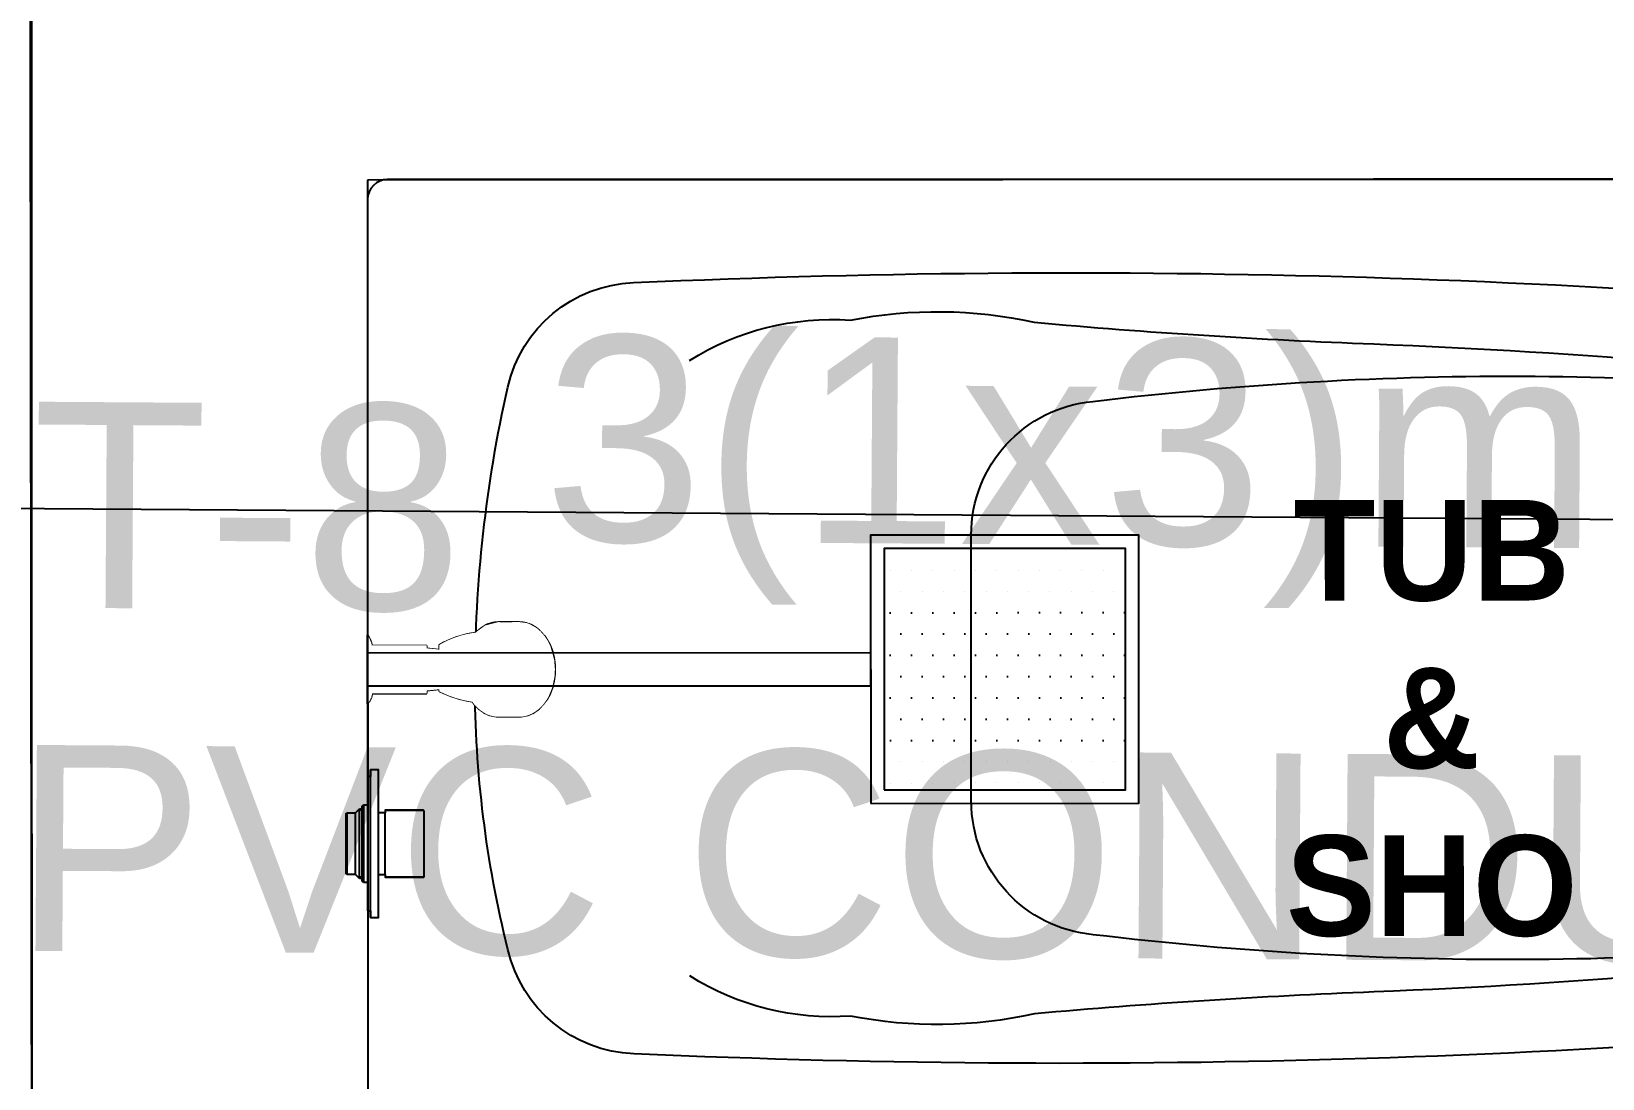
# Model space of a CAD drawing. Extents: x -678889171 to 586587, y -792238163 to 335485.
# Drawn here: x 83210 to 84381, y 33587 to 34368 of the extents above; entities that cross this region are included whole.
import ezdxf
from ezdxf import colors
from ezdxf.entities.mleader import LeaderData, LeaderLine
from ezdxf.enums import TextEntityAlignment as Align
from ezdxf.math import Vec2, Vec3

# ---------------------------------------------------------------- set-up
doc = ezdxf.new("R2010")
doc.units = 0
doc.header["$MEASUREMENT"] = 0
doc.set_wipeout_variables(frame=1)
for name, color, linetype in [('E-TEXT', 3, 'Continuous'), ('XR-A-9TH-FLOOR$0$A-ANNO-SYMB', 252, 'Continuous'), ('XR-A-9TH-FLOOR$0$A-WALL', 252, 'Continuous'), ('XR-A-ST Cat Walk$0$A-FLOR-STRS', 252, 'Continuous'), ('XR-Typ24$0$XR-A-2ND-FLOOR$0$XR-A-TYP-2-3-4-5-6-7-8-9-10$0$A-ANNO-NOTE', 252, 'Continuous'), ('XR-Typ24$0$XR-A-2ND-FLOOR$0$XR-A-TYP-2-3-4-5-6-7-8-9-10$0$A-FURN-SANT', 252, 'Continuous'), ('XR-Typ24$0$XR-A-2ND-FLOOR$0$XR-A-TYP-2-3-4-5-6-7-8-9-10$0$A-WALL', 252, 'Continuous'), ('XR-Typ24$0$XR-A-2ND-FLOOR$0$XR-A-TYP-2-3-4-5-6-7-8-9-10$0$XR-A-TYP$0$TYPICAL TYPES$0$I-WC', 252, 'Continuous'), ('XR-Typ24$0$XR-A-2ND-FLOOR$0$XR-A-TYP-2-3-4-5-6-7-8-9-10$0$XR-A-TYP$0$TYPICAL TYPES$0$XREF_3BR$0$I-WC', 252, 'Continuous'), ('XR-Typ24$0$XR-A-2ND-FLOOR$0$XR-A-TYP-2-3-4-5-6-7-8-9-10$0$XR-A-TYP$0$TYPICAL TYPES$0$XREF_3BR$0$WC-SERIAL', 252, 'Continuous')]:
    doc.layers.add(name, color=color, linetype=linetype)
doc.styles.get("Standard").update_dxf_attribs({"font": 'arial.ttf'})
doc.styles.add('XR-Typ24$0$XR-A-2ND-FLOOR$0$XR-A-TYP-2-3-4-5-6-7-8-9-10$0$XR-A-TYP$0$TYPICAL TYPES$0$XREF_1BR$0$KZT', font='')
doc.styles.add('XR-Typ24$0$XR-A-2ND-FLOOR$0$XR-A-TYP-2-3-4-5-6-7-8-9-10$0$XR-A-TYP$0$TYPICAL TYPES$0$XREF_3BR$0$Standard', font='arial.ttf')
doc.styles.get('XR-Typ24$0$XR-A-2ND-FLOOR$0$XR-A-TYP-2-3-4-5-6-7-8-9-10$0$XR-A-TYP$0$TYPICAL TYPES$0$XREF_1BR$0$KZT').set_extended_font_data('AvantGarde LT Medium', bold=True)

# ---------------------------------------------------------------- blocks, each defined once
blk = doc.blocks.new('XR-A-ST Cat Walk')
at = {"layer": 'XR-A-ST Cat Walk$0$A-FLOR-STRS'}
blk.add_lwpolyline([(83405.04051414115, 21690.35960370693), (85408.39323011063, 21689.80160112389), (85411.43076893217, 19119.92413560885), (83269.42771125086, 17090.83756769007), (81833.20874291258, 18631.54482883531), (81394.49543487377, 18222.23968971483), (83242.95775164271, 16239.29741128608), (85650.5864333371, 18520.00704941813), (86012.14029216755, 18519.99412978215), (86007.68465965881, 22289.63470113861), (83404.55259050321, 22290.35976288485), (83405.04051414115, 21690.35960370693)], dxfattribs=at)
blk = doc.blocks.new('XR-Typ24$0$XR-A-2ND-FLOOR$0$XR-A-TYP-2-3-4-5-6-7-8-9-10$0$XR-A-TYP$0$TYPICAL TYPES$0$MILANO-P')
at = {"layer": 'XR-Typ24$0$XR-A-2ND-FLOOR$0$XR-A-TYP-2-3-4-5-6-7-8-9-10$0$A-FURN-SANT'}
for points in [[(-1.499896366632072, 0.338961293454215, -0.414213562373095), (-1.484896366632071, 0.353961293454315), (-0.01500051226332744, 0.3539619254201547, -0.414213562373095), (-5.122633410792332e-07, 0.3389619254201541), (-1.4210854715202e-14, 3.552713678800501e-15), (-1.4210854715202e-14, -0.3599999999999, -0.414213562373095), (-0.01499999999998636, -0.3749999999999005), (-1.484895854368744, -0.3750006319659462, -0.414213562373095), (-1.499895854368745, -0.3600006319658426), (-1.499895854368731, -6.31965946240598e-07)], [(-1.419895854368804, -6.31965946240598e-07, 0.05554738408239406), (-1.395363383361513, -0.2201439940752934, 0.3399602952490631), (-1.301618037088005, -0.2980573782808769, 0.03911142835544864), (-0.1750219098044852, -0.260385151360282, 0.3359260527164402), (-0.08609722878654225, -0.1787046076590286, 0.04494765941709192), (-0.06999999999995055, 3.552713678800501e-15, 0.05088692500642941), (-0.08609774104986911, 0.1576665330792828, 0.3359260527164403), (-0.175022422067812, 0.2393470767805432, 0.03911142982106241), (-1.301618549351346, 0.2770180397692457, 0.3399602952490632), (-1.395363895624854, 0.1991046555636622, 0.06133307423688695)]]:
    blk.add_lwpolyline(points, format="xyb", close=True, dxfattribs=at)
for points in [[(-0.2000005122632729, 0.0736424527281585), (-0.1999999999999318, 3.552713678800501e-15), (-0.2000005122632729, 0.0736424527281585), (-0.2000005122632871, 0.09252400407063277, 0.3762079503962065), (-0.2868904375358596, 0.1916609091093449, 0.02323539835708889), (-0.7496701478448102, 0.2311000215602803, -0.01268677154132642), (-1.002846547520477, 0.2473067951496297, 0.103858096540129), (-1.139896366632144, 0.2489612934543466, 0.1585008142566286), (-1.259896366632148, 0.2189612934543455)], [(-0.2000005122632871, 0.08356800527853991, 0.414213562373095), (-0.3000005122632956, 0.1835680052786195, 0.06379300604352353), (-0.959110517658857, 0.1883127569316194, 0.3874386920618246), (-1.049896366632126, 0.08873816468613072), (-1.049895854368799, -6.31965946240598e-07), (-1.049895854368799, -0.1097775031977584, 0.3874386920618246), (-0.9591100053955302, -0.2093520954432542, 0.06379300516282002), (-0.2999999999999545, -0.2046060798583582, 0.414213562373095), (-0.1999999999999602, -0.1046060798582857)], [(-1.259895854368793, -0.2400006319659731, 0.1585008142566286), (-1.139895854368817, -0.2700006319659778, 0.1038580849743234), (-1.002846035257136, -0.268344869729372, -0.01268677154132631), (-0.7496696355814834, -0.252138096140019, 0.02323539835708889), (-0.2868899252725328, -0.2126989836890836, 0.3762079503962065), (-0.1999999999999602, -0.1135620786503715), (-0.1999999999999318, -0.09468052730789722), (-0.1999999999999318, 3.552713678800501e-15), (-0.1999999999999318, -0.09468052730789722)]]:
    blk.add_lwpolyline(points, format="xyb", dxfattribs=at)
blk.add_point((-1.484895854368744, -0.3750006319659462), dxfattribs=at)
blk = doc.blocks.new('XR-Typ24$0$XR-A-2ND-FLOOR$0$XR-A-TYP-2-3-4-5-6-7-8-9-10$0$XR-A-TYP$0$TYPICAL TYPES$0$XREF_3BR$0$Ct370p')
at = {"layer": 'XR-Typ24$0$XR-A-2ND-FLOOR$0$XR-A-TYP-2-3-4-5-6-7-8-9-10$0$A-FURN-SANT'}
for p, q in [((-0.01787886788537207, 5.068153140541654e-05), (-0.01787886788537207, -0.003149409473650167)), ((0.01787886788537918, -0.003416459202014721), (0.01787886788537918, 1.4210854715202e-14)), ((-0.01787886788537207, -0.003149409473650167), (-0.01787886788537207, -0.04401936840407927)), ((0.01787886788537918, -0.003416459202014721), (0.01787886788537563, -0.04401936840407927)), ((-0.01253571428572897, -0.01794291607073717), (-0.01253571428572542, -0.04401936840406506)), ((0.01253571428572897, -0.01794291607075138), (0.01253571428572897, -0.04401936840407927)), ((-0.01572925277675452, -0.04401936840407927), (-0.01787886788537207, -0.04401936840407927)), ((-0.01253571428572542, -0.04401936840406506), (-0.01572925277675452, -0.04401936840407927)), ((-0.01253571428572542, -0.04401936840406506), (-0.01253571428572542, -0.0448919120496214)), ((-0.01253571428572542, -0.0448919120496214), (-0.01253571428572187, -0.0725813780138509)), ((0.01572925277675097, -0.04401936840407927), (0.01253571428572897, -0.04401936840407927)), ((0.01253571428572897, -0.04401936840407927), (0.01253571428572897, -0.0448919120496214)), ((0.01253571428572897, -0.0448919120496214), (0.01253571428572897, -0.07258137801383668)), ((0.01787886788537563, -0.04401936840407927), (0.01572925277675097, -0.04401936840407927)), ((-0.01253571428572187, -0.0725813780138509), (-0.01253571428572542, -0.07552144434121999)), ((0.01253571428572897, -0.07258137801383668), (0.01253571428572897, -0.07552144434121999)), ((-0.03530892857138213, -0.1131075047645851), (-0.03530892857138568, -0.09737965598515075)), ((0.03530892857138213, -0.1131075047645851), (0.03530892857138568, -0.09737965598515075)), ((-0.02500000000003766, -0.1197072267789281), (-0.02500000000003055, -0.1202908552428426))]:
    blk.add_line(p, q, dxfattribs=at)
for points in [[(-0.02558276480832333, 0, 0.07768893097304896), (-0.01787886788537207, -0.003149409473650167)], [(0.01787886788537918, -0.003416459202014721, 0.1146559638912077), (0.02558276480832689, 0, -2.040379481594676)], [(-0.01572925277675452, -0.04401936840407927, 0.01175441006582145), (-0.01479185217818468, -0.05346630955462217, 0.8715293411082307)], [(0.01572925277675097, -0.04401936840407927, -0.01175441006582145), (0.01479185217818113, -0.05346630955462217, -0.8715293411082307)], [(-0.0146250164833468, -0.05346630955462217), (-0.01828021807606461, -0.05346630955462217, 0.1094724859775199), (-0.02744182638629056, -0.08072540138513773, 0.08638782816952728)], [(-0.01989606771524421, -0.07544726087878928, 0.02660990824048174), (-0.02022660230850448, -0.05692614523356099, 42.43089830861947)], [(-0.01253571428572542, -0.05346630955462217), (-0.0146250164833468, -0.05346630955462217, 0.1618948752590729)], [(0.01479185217818113, -0.05346630955462217), (0.01253571428573252, -0.05346630955462217, 0.1618948752590729)], [(0.01637651817527086, -0.05346630955462217), (0.01479185217818113, -0.05346630955462217, 0.1618948752590729)], [(0.02414479263872593, -0.07803803796699071, 0.07994677568552638), (0.01637651817527086, -0.05346630955462217, -0.2371822571315181)], [(0.01693986077971843, -0.0740756660677988, -0.01704061555800538), (0.01678265095101494, -0.05509211075103337, -135.1754357065881)], [(-0.01253571428572542, -0.05897033866698109, 0.1789384641164113), (-0.02004013117829118, -0.06985982463140772, -7.981731971230445)], [(0.01691803074659504, -0.06985982463140772, 0.1229984033059245), (0.01253571428572897, -0.06172317449055242, -7.981731971230445)], [(-0.02744182638629056, -0.08072540138513773, 0.01178267698383225), (-0.02839453364058997, -0.08167026263265598, 0.06553096877080353), (-0.03280341146737342, -0.08765289908176044, 0.1267266876470203), (-0.03530892857138568, -0.09737965598515075, 0.1267266876470189)], [(-0.01253571428572187, -0.0725813780138509, 0.007695850881152427), (-0.01392019267694877, -0.0729886035620666, 0.08582688903698608), (-0.02496718282925769, -0.07863759292598616, 0.02845035186401349), (-0.02744182638629056, -0.08072540138513773, 0.1267266876470203)], [(0.02414479263872593, -0.07803803796699071, 0.07879074585196283), (0.01392019267694877, -0.07298860356205239, 0.007695850881154122), (0.01253571428572897, -0.07258137801383668, 0.0755080478063295)], [(0.03530892857138568, -0.09737965598515075, 0.1267266876470196), (0.03280341146737342, -0.08765289908176044, 0.07566636179296912), (0.02758178325924732, -0.08085871515328336, 0.03014889810885108), (0.02496718282925769, -0.07863759292597194, 0.006988881818005764), (0.02414479263872593, -0.07803803796699071, 0.007695850881154122)], [(-0.03530892857138568, -0.09737965598515075, 0.1267266876470189), (-0.03280341146737697, -0.1071064128885553, 0.1060572036859059), (-0.02496718282925414, -0.1161217190443296, 0.08582688903697783), (-0.01392019267694877, -0.1217707084082491, 0.07550804780632711), (0, -0.1238849357502829, 0.07550804780627629), (0.01392019267694877, -0.1217707084082349, 0.08582688903695451), (0.02496718282926125, -0.1161217190443153, 0.1060572036858709), (0.03280341146737342, -0.1071064128885411, 0.1267266876470189), (0.03530892857138568, -0.09737965598515075, 0.1267266876470196)], [(0.03525518894527124, -0.0988496891488495, 0.01827226931952903), (0.03530892857138568, -0.09737965598515075, 0.1267266876470196)], [(-0.03530892857138213, -0.1078148961091898, 0.1267266876470189), (-0.03280341146737342, -0.1175416530125801, 0.1060572036859059), (-0.02496718282925769, -0.1265569591683686, 0.08582688903697783), (-0.01392019267694877, -0.132205948532274, 0.07550804780632711), (0, -0.134320175874322, 0.07550804780627629), (0.01392019267694877, -0.1322059485322882, 0.08582688903695451), (0.02496718282925769, -0.1265569591683686, 0.1060572036858709), (0.03280341146737342, -0.1175416530125943, 0.1267266876470182), (0.03530892857138568, -0.107814896109204, 0.1267266876470196)], [(-0.03530892857138213, -0.1131075047645851, 0.1267266876470189), (-0.03280341146737342, -0.1228342616679754, 0.1060572036859059), (-0.02496718282925769, -0.1318495678237497, 0.07797044952644439), (-0.0150000000000432, -0.1371442304635053, 0.00780421401378509), (-0.01392019267694877, -0.1374985571876834, 0.07550804780632711), (0, -0.1396127845297315, 0.07550804780627629), (0.01392019267694877, -0.1374985571876834, 0.007804214013386815), (0.01499999999998636, -0.1371442304635337, 0.07797044952682124), (0.02496718282925769, -0.1318495678237639, 0.1060572036858709), (0.03280341146737342, -0.1228342616679754, 0.1267266876470182), (0.03530892857138213, -0.1131075047645851, 0.1267266876470196)]]:
    blk.add_lwpolyline(points, format="xyb", dxfattribs=at)
blk.add_lwpolyline([(0.02558276480832689, 0), (-0.02558276480832333, 0)], dxfattribs=at)
for centre, start, end in [((0, -0.02824655702448808), 39.41825116137183, 140.5817488386282), ((0, -0.06521780338748329), 219.4182511613718, 320.5817488386281)]:
    blk.add_arc(centre, 0.016226803430033, start, end, dxfattribs=at)
blk.add_point((0, 1.4210854715202e-14), dxfattribs=at)
blk.add_point((0, 1.4210854715202e-14), dxfattribs=at)
at = {"layer": 'XR-Typ24$0$XR-A-2ND-FLOOR$0$XR-A-TYP-2-3-4-5-6-7-8-9-10$0$XR-A-TYP$0$TYPICAL TYPES$0$XREF_3BR$0$WC-SERIAL', "style": 'XR-Typ24$0$XR-A-2ND-FLOOR$0$XR-A-TYP-2-3-4-5-6-7-8-9-10$0$XR-A-TYP$0$TYPICAL TYPES$0$XREF_3BR$0$Standard', "flags": 3}
blk.add_attdef('SERIAL', text='', height=0.02360326905531002, dxfattribs=at).set_placement((58.65890699284376, 23.61061079107231), align=Align.TOP_CENTER)
blk.add_wipeout([(-0.028394533640589976, -0.08167026263265426), (-0.03280341146736238, -0.08765289908173869), (-0.03530892857138213, -0.09737965598514203), (-0.035136792619402175, -0.10000674821826443), (-0.03530892857138213, -0.11310750476459118), (-0.034672489861335, -0.11812964115799728), (-0.03399376051053123, -0.12026481073412412), (-0.03169535574110673, -0.12467462868254169), (-0.030490269089041268, -0.12637591477743237), (-0.028346489952548536, -0.12886672461713206), (-0.024967182829266535, -0.13184956782375018), (-0.021371133534733126, -0.13422966254843735), (-0.017323552462297165, -0.13625137125987538), (-0.007039916928082535, -0.139081214145759), (6.383787396815556e-16, -0.1396127845297173), (0.0056207738788511125, -0.1392746278845839), (0.013920192676947746, -0.13749855718767845), (0.02019000502768021, -0.13488547200650333), (0.0223342851002132, -0.13365121796995438), (0.025672044717887386, -0.13130298177380514), (0.02748837580757077, -0.12971762033347017), (0.029363366228942527, -0.12775745899426783), (0.03177518316015836, -0.12455201528390519), (0.03280341146736393, -0.12283426166799433), (0.033889404091870884, -0.12053338333725072), (0.03467248986133685, -0.11812964115799837), (0.03505092580157825, -0.11632032304389277), (0.03522675744368441, -0.11492463414782436), (0.035255188945271215, -0.09884968914883356), (0.035168789236473826, -0.09500832171971414), (0.034331673818416834, -0.0911832686471072), (0.03357468858506896, -0.08920509166864057), (0.03280341146738192, -0.08765289908177418), (0.030449642952920394, -0.08405825631294794), (0.028559559154060117, -0.08184327687054008), (0.026307965238111658, -0.07970874037864903), (0.024144792638722774, -0.07803803796698203), (0.023240962983347754, -0.07301715831169195), (0.022123742917416797, -0.06842594185725928), (0.021242870636790954, -0.06544164951280468), (0.020192534355596647, -0.06233881264187993), (0.019106081770375847, -0.059498559440662624), (0.0163765181752704, -0.05346630955462045), (0.014791852178181998, -0.05346630955462067), (0.01572925277675069, -0.04401936840407403), (0.017878867885375602, -0.04401936840407403), (0.017878867885375602, -0.003416459202013805), (0.02012115820702677, -0.0028407759444050162), (0.021926675058301336, -0.0021498784647141223), (0.021926675058301336, -0.0021498784647141223), (0.024004295130082454, -0.001067261877091108), (0.025582764808324637, 4.801714581503802e-15), (-0.025582764808324665, 4.801714581503802e-15), (-0.023786621340056158, -0.0009930409011210672), (-0.021853153474450687, -0.0018739584949579446), (-0.02057559669457884, -0.0023587994849014193), (-0.02057559669457884, -0.0023587994849014193), (-0.019460050016521506, -0.002723012189283641), (-0.017878867885372088, -0.0031494094736499167), (-0.017878867885372088, -0.04401936840407403), (-0.01572925277675076, -0.04401936840407403), (-0.015580575470558009, -0.04587380324413412), (-0.015488738554514367, -0.04692407161761053), (-0.015316074087542056, -0.0487483482748631), (-0.015166352557749833, -0.050203550910191186), (-0.015050918956778694, -0.051260517345495304), (-0.014791852178182033, -0.05346630955462067), (-0.018280218076060624, -0.05346630955462045), (-0.019384244511312945, -0.05536903704173063), (-0.02080808552752321, -0.05806251593795428), (-0.02249592725032004, -0.061712856327337445), (-0.0240536618347284, -0.06572352555650221), (-0.024880769824878357, -0.06823454724150946), (-0.025443293367637537, -0.07016776449429749), (-0.02593161859486745, -0.0720537927953823), (-0.02634110969262564, -0.07384392600057302), (-0.02666749083238882, -0.07546551205609528), (-0.027050055755886517, -0.07770669123853852), (-0.02722785039876257, -0.07894550163050432), (-0.027441826386291668, -0.08072540138514056)]).dxf.layer = 'XR-Typ24$0$XR-A-2ND-FLOOR$0$XR-A-TYP-2-3-4-5-6-7-8-9-10$0$A-FURN-SANT'
blk = doc.blocks.new('XR-Typ24$0$XR-A-2ND-FLOOR$0$XR-A-TYP-2-3-4-5-6-7-8-9-10$0$XR-A-TYP$0$TYPICAL TYPES$0$XREF_3BR$0$SHOWER C')
at = {"layer": 'XR-Typ24$0$XR-A-2ND-FLOOR$0$XR-A-TYP-2-3-4-5-6-7-8-9-10$0$A-FURN-SANT'}
for p, q in [((4660.122065586096, 6584.177894006323), (4659.62207472065, 6583.677903140851)), ((4659.62207472065, 6583.677903140851), (4705.62123434263, 6583.677903140851)), ((4659.62207472065, 6583.677903140851), (4659.622074720653, 6577.178021889937)), ((4705.121243477159, 6584.177894006323), (4660.122065586096, 6584.177894006323)), ((4705.62123434263, 6583.677903140851), (4705.121243477159, 6584.177894006323)), ((4705.62123434263, 6577.178021889937), (4705.62123434263, 6583.677903140851)), ((4654.622166066081, 6572.17811323535), (4653.622184335167, 6571.17813150445)), ((4653.622184335167, 6571.17813150445), (4711.621124728088, 6571.17813150445)), ((4653.622184335167, 6571.17813150445), (4653.622184335167, 6568.178186311707)), ((4710.621142997174, 6572.17811323535), (4654.622166066081, 6572.17811323535)), ((4659.622074720653, 6577.178021889937), (4656.622129527914, 6574.178076697193)), ((4708.621179535345, 6574.178076697193), (4656.622129527914, 6574.178076697193)), ((4656.622129527914, 6574.178076697193), (4656.622129527907, 6572.17811323535)), ((4657.542112720344, 6572.178113235364), (4657.542112720344, 6575.098059889555)), ((4705.62123434263, 6577.178021889937), (4659.622074720653, 6577.178021889937)), ((4708.621179535345, 6574.178076697193), (4705.62123434263, 6577.178021889937)), ((4707.701196342936, 6572.17811323535), (4707.70119634294, 6575.09805988954)), ((4708.621179535348, 6572.178113235364), (4708.621179535345, 6574.178076697193)), ((4711.621124728088, 6571.17813150445), (4710.621142997174, 6572.17811323535)), ((4711.621124728088, 6568.178186311707), (4711.621124728088, 6571.17813150445)), ((4737.620649731834, 6566.166534751712), (4627.622659331446, 6566.178222849892)), ((4737.620649731831, 6560.166644366254), (4627.62265933145, 6560.178332464391)), ((4732.620741077266, 6568.16649821357), (4642.622385295137, 6568.178186311707)), ((4657.622111258825, 6555.069625797492), (4657.622111258825, 6526.667256380664)), ((4659.622074720653, 6555.26962214362), (4659.622074720653, 6555.26962214362)), ((4659.622074720653, 6555.26962214362), (4659.62207472065, 6555.069625797478)), ((4705.62123434263, 6555.069625797478), (4659.62207472065, 6555.069625797478)), ((4705.62123434263, 6555.069625797478), (4705.62123434263, 6555.26962214362)), ((4707.621197804427, 6555.26962214362), (4707.621197804427, 6555.26962214362)), ((4707.62119780443, 6526.667256380679), (4707.62119780443, 6555.069625797478))]:
    blk.add_line(p, q, dxfattribs=at)
blk.add_lwpolyline([(4693.121462706218, 6526.167265515222), (4693.121462706218, 6526.167265515222), (4658.122102124267, 6526.167265515222, -0.4142135623698984), (4657.622111258825, 6526.667256380664), (4657.622111258825, 6555.069625797492), (4659.62207472065, 6555.069625797478), (4659.622074720653, 6555.26962214362), (4659.622074720653, 6555.26962214362), (4659.622074720653, 6555.26962214362), (4659.622074720653, 6555.26962214362), (4659.622074720653, 6560.1583328298), (4627.62265933145, 6560.1583328298), (4627.622659331446, 6566.178222849892), (4632.622567985993, 6566.178222849892), (4632.622567985993, 6568.178186311707), (4732.620741077266, 6568.16649821357), (4732.620741077262, 6566.166534751741), (4737.620649731834, 6566.166534751712), (4737.620649731831, 6560.166644366254), (4705.621234342627, 6560.158332829786), (4705.62123434263, 6555.26962214362), (4705.62123434263, 6555.26962214362), (4705.62123434263, 6555.26962214362), (4705.62123434263, 6555.26962214362), (4705.62123434263, 6555.069625797478), (4707.62119780443, 6555.069625797478), (4707.62119780443, 6526.667256380679, -0.4142135623698984), (4707.121206938984, 6526.167265515222), (4693.121462706218, 6526.167265515222)], format="xyb", dxfattribs=at)
blk = doc.blocks.new('XR-Typ24$0$XR-A-2ND-FLOOR$0$XR-A-TYP-2-3-4-5-6-7-8-9-10$0$XR-A-TYP$0$TYPICAL TYPES$0$X-JSU$0$X-JSU$0$showerhd')
at = {"layer": 'XR-Typ24$0$XR-A-2ND-FLOOR$0$XR-A-TYP-2-3-4-5-6-7-8-9-10$0$A-FURN-SANT'}
h = blk.add_hatch(dxfattribs=at)
h.set_pattern_fill('DOTS', color=256, scale=10, angle=-180)
h.set_pattern_definition([(180, (14189.45116585736, 23759.81217130857), (-7.937500000000005, -15.875), [0, -15.875])])
h.paths.add_polyline_path([(-565, 90), (-385, 90), (-385, -90), (-565, -90)])
for points in [[(-375, -100), (-575, -100), (-575, 100), (-375, 100)], [(-385, -90), (-565, -90), (-565, 90), (-385, 90)], [(-375, -12.5), (0, -12.5), (0, 12.5), (-375, 12.5)]]:
    blk.add_lwpolyline(points, close=True, dxfattribs=at)
blk = doc.blocks.new('XR-Typ24')
at = {"layer": 'XR-Typ24$0$XR-A-2ND-FLOOR$0$XR-A-TYP-2-3-4-5-6-7-8-9-10$0$A-WALL'}
blk.add_line((88258.95000126104, 20736.37573666964), (86260.66360311053, 20735.07850407135), dxfattribs=at)
at = {"layer": 'XR-Typ24$0$XR-A-2ND-FLOOR$0$XR-A-TYP-2-3-4-5-6-7-8-9-10$0$A-WALL', "elevation": 0.0001048834628773704}
blk.add_lwpolyline([(86254.13832974741, 19826.21412627738), (86010.64867384706, 19826.1246948417), (86010.1978231551, 21513.45515468759)], dxfattribs=at)
at = {"layer": 'XR-Typ24$0$XR-A-2ND-FLOOR$0$XR-A-TYP-2-3-4-5-6-7-8-9-10$0$XR-A-TYP$0$TYPICAL TYPES$0$I-WC', "xscale": -999.9999999999993, "yscale": 999.9999999999994, "zscale": 1000, "rotation": 180.021037281632}
blk.add_blockref('XR-Typ24$0$XR-A-2ND-FLOOR$0$XR-A-TYP-2-3-4-5-6-7-8-9-10$0$XR-A-TYP$0$TYPICAL TYPES$0$MILANO-P', (87760.71523993449, 20361.191363398, 5.954002666749597e-06), dxfattribs=at)
at = {"layer": 'XR-Typ24$0$XR-A-2ND-FLOOR$0$XR-A-TYP-2-3-4-5-6-7-8-9-10$0$XR-A-TYP$0$TYPICAL TYPES$0$I-WC', "extrusion": (-1.418917063889627e-11, -3.158830063659528e-09, 1), "xscale": -0.9999999999999953, "rotation": 90.01115660589554}
blk.add_blockref('XR-Typ24$0$XR-A-2ND-FLOOR$0$XR-A-TYP-2-3-4-5-6-7-8-9-10$0$XR-A-TYP$0$TYPICAL TYPES$0$XREF_3BR$0$SHOWER C', (92828.10466456336, 24924.27591019303, 0.0001249001663357313), dxfattribs=at)
at = {"layer": 'XR-Typ24$0$XR-A-2ND-FLOOR$0$XR-A-TYP-2-3-4-5-6-7-8-9-10$0$A-ANNO-NOTE', "insert": (87054.10356774922, 20333.61567442652, -0.0001096093867735181), "char_height": 75, "attachment_point": 5, "rotation": 0.021037281632101407, "style": 'XR-Typ24$0$XR-A-2ND-FLOOR$0$XR-A-TYP-2-3-4-5-6-7-8-9-10$0$XR-A-TYP$0$TYPICAL TYPES$0$XREF_1BR$0$KZT'}
blk.add_mtext_dynamic_manual_height_columns('TUB & SHO', width=239.1199601421147, gutter_width=905.8973797663638, heights=[0], dxfattribs=at)
at = {"layer": 'XR-Typ24$0$XR-A-2ND-FLOOR$0$XR-A-TYP-2-3-4-5-6-7-8-9-10$0$XR-A-TYP$0$TYPICAL TYPES$0$XREF_3BR$0$I-WC', "extrusion": (-1.418917063890732e-11, -3.158830063659535e-09, 1), "xscale": -1000.000000000009, "yscale": 1000.000000000009, "zscale": 1000, "rotation": 90.01115660589554}
blk.add_blockref('XR-Typ24$0$XR-A-2ND-FLOOR$0$XR-A-TYP-2-3-4-5-6-7-8-9-10$0$XR-A-TYP$0$TYPICAL TYPES$0$XREF_3BR$0$Ct370p', (86260.81264880672, 20370.30668068452, 0.0001104217669981035), dxfattribs=at)
at = {"layer": 'XR-Typ24$0$XR-A-2ND-FLOOR$0$XR-A-TYP-2-3-4-5-6-7-8-9-10$0$A-WALL'}
blk.add_line((86260.66360311053, 20735.07850407135), (86260.997620544, 19825.67081669594), dxfattribs=at)
blk.add_line((86260.66360311053, 20735.07850407135), (86260.997620544, 19825.67081669594), dxfattribs=at)
at = {"layer": 'XR-Typ24$0$XR-A-2ND-FLOOR$0$XR-A-TYP-2-3-4-5-6-7-8-9-10$0$XR-A-TYP$0$TYPICAL TYPES$0$I-WC', "xscale": -1, "rotation": 0.02103728163207919}
blk.add_blockref('XR-Typ24$0$XR-A-2ND-FLOOR$0$XR-A-TYP-2-3-4-5-6-7-8-9-10$0$XR-A-TYP$0$TYPICAL TYPES$0$X-JSU$0$X-JSU$0$showerhd', (86260.81264880672, 20370.30668068452, 0.0001389451582423982), dxfattribs=at)

msp = doc.modelspace()

# ---------------------------------------------------------------- block references
at = {"layer": 'XR-A-9TH-FLOOR$0$A-WALL'}
msp.add_blockref('XR-A-ST Cat Walk', (-2800.434649049275, 13522.11598560929), dxfattribs=at)

# ---------------------------------------------------------------- next in the draw order: block references
at = {"layer": 'XR-A-9TH-FLOOR$0$A-ANNO-SYMB'}
msp.add_blockref('XR-Typ24', (-2800.434649049275, 13522.11598560929), dxfattribs=at)

# ---------------------------------------------------------------- next in the draw order: leaders
at = {"layer": 'E-TEXT', "color": 30}
ml = msp.add_multileader_mtext('Standard', dxfattribs=at)
ml.set_content('\\C30;CT1{\\fArial|b0|i0|c178|p34;6}/DP-T-8 {\\A1;3(1x3)mm\\H0.7x;\\S2^ ;\\H1.42857x; \\P∅ 25 mm PVC CONDUIT}', color=3)
ml.set_leader_properties(color=30)
ml.build(insert=Vec2(0, 0))
ml.multileader.update_dxf_attribs({"text_right_attachment_type": 6, "dogleg_length": 0.2763936738358556, "arrow_head_size": 153.5520410199195, "scale": 2})
ctx = ml.context
ctx.base_point, ctx.scale, ctx.char_height, ctx.arrow_head_size, ctx.landing_gap_size, ctx.plane_origin, ctx.plane_x_axis, ctx.plane_y_axis = Vec3(82254.12964360726, 34123.16131826413, 2.008185673630918e-06), 2, 153.5520410199195, 153.5520410199195, 3.071040820398391, Vec3(79966.96481457385, 43744.17399805191, 3.992815040049723e-05), Vec3(0.999976866597217, -0.00680193137365684, 3.477911888746864e-09), Vec3(0.006801931373656824, 0.999976866597217, 4.799668914001097e-09)
ctx.right_attachment = 6
notes = []
notes.append((ctx, [(1, (1, 1, 0), (84666.50785008716, 34002.35318587317, 9.899819659868292e-06), (-0.9999768665972169, 0.006801931373656839, -3.477911888746863e-09), 0.5527873476717116, [(1, [(85023.20861456505, 34600.50295295956, 1.400871429518119e-05)], 0, [])])]))
ctx.mtext.insert, ctx.mtext.text_direction, ctx.mtext.rotation, ctx.mtext.width, ctx.mtext.defined_height, ctx.mtext.flow_direction, ctx.mtext.extrusion = Vec3(82257.74385583542, 34203.00449351841, 2.402196417326586e-06), Vec3(0.999976866597217, -0.006801931373656839, 3.477911888746863e-09), 6.276383323354838, 3689.840183907986, 503.608197250026, 5, Vec3(-3.510478451379605e-09, -4.775901363335934e-09, 1)
for ctx, leaders in notes:
    for number, flags, end, landing, length, lines in leaders:
        leader = LeaderData()
        leader.index, (leader.has_last_leader_line, leader.has_dogleg_vector, leader.attachment_direction) = number, flags
        leader.last_leader_point, leader.dogleg_vector, leader.dogleg_length = Vec3(end), Vec3(landing), length
        for number, points, colour, breaks in lines:
            line = LeaderLine()
            line.index, line.vertices, line.color, line.breaks = number, Vec3.list(points), colors.encode_raw_color(colour), breaks
            leader.lines.append(line)
        ctx.leaders.append(leader)

doc.saveas('drawing.dxf')
